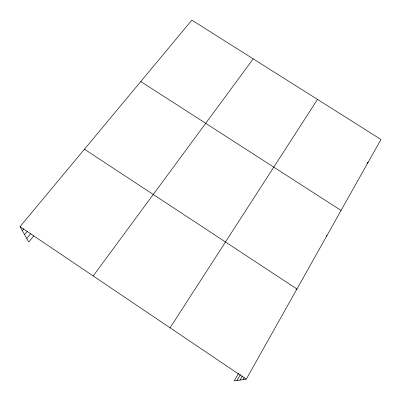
<?xml version="1.0" encoding="UTF-8"?>
<svg xmlns="http://www.w3.org/2000/svg" width="401" height="401" viewBox="0 0 401 401"><rect width="100%" height="100%" fill="white"/><g stroke="black" fill="none" stroke-linecap="round" stroke-linejoin="round"><path stroke-width="0.6" d="M238.56 373.286L234.239 380.865L246.269 379.186L380.95 139.473L191.853 20.135L20.05 226.645L28.772 242.049L33.849 235.808M243.106 379.627L244.324 377.466M240.039 380.053L242.47 375.762M237.026 380.474L240.42 374.499M170.079 327.812L317.497 99.428M93.182 275.958L253.211 58.862M26.747 238.475L30.671 233.673M24.561 234.61L27.328 231.247M22.336 230.68L23.93 228.755M366.935 163.332L368.218 162.129M326.088 236.194L327.005 235.487M295.913 289.617L296.94 289.001L84.461 149.222M140.781 81.528L341.071 210.455M20.05 226.645L246.269 379.186"/></g></svg>
